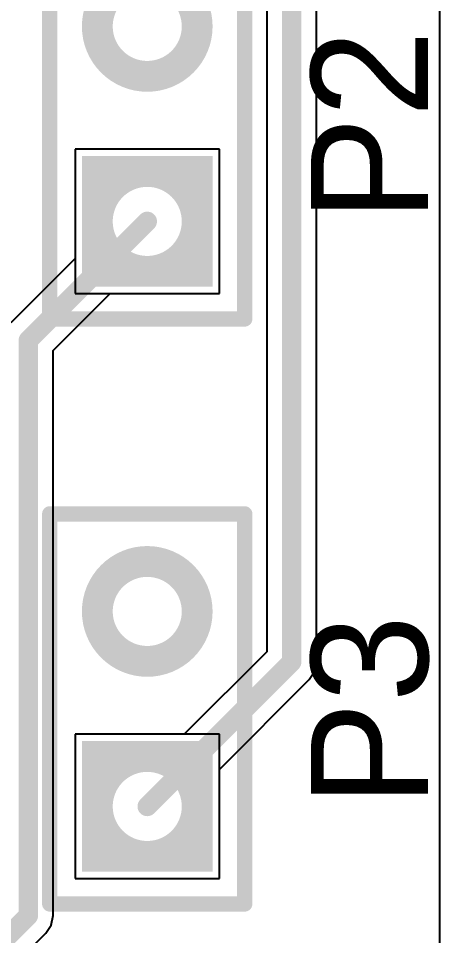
# Model space of a CAD drawing. Header units: millimetres. Extents: x 0.91 to 3, y 1 to 3.
# Drawn here: x 2.7839 to 3, y 1.9337 to 2.4041 of the extents above; entities that cross this region are included whole.
import ezdxf

# ---------------------------------------------------------------- set-up
doc = ezdxf.new("R2010")
doc.units = ezdxf.units.MM
doc.header["$MEASUREMENT"] = 0
for name, color, linetype in [('BottomLayer', 5, 'Continuous'), ('BottomSolder', 6, 'Continuous'), ('MultiLayer', 9, 'Continuous'), ('TopLayer', 1, 'Continuous'), ('TopOverlay', 2, 'Continuous'), ('TopSolder', 216, 'Continuous')]:
    doc.layers.add(name, color=color, linetype=linetype)

# ---------------------------------------------------------------- blocks, each defined once
blk = doc.blocks.new('HDR1X2_162')
at = {"layer": 'BottomLayer', "const_width": 0.01181}
for points in [[(-0.02362, 0.02953), (-0.02362, -0.02953)], [(0.02362, 0.02953), (0.02362, -0.02953)], [(-0.02953, 0.02362), (0.02953, 0.02362)], [(-0.02953, -0.02362), (0.02953, -0.02362)]]:
    blk.add_lwpolyline(points, dxfattribs=at)
for points in [[(-0.02362, 0, 1), (0.02362, 0, 1)], [(0.07638, 0, 1), (0.12362, 0, 1)]]:
    blk.add_lwpolyline(points, format="xyb", close=True, dxfattribs=at)
at = {"layer": 'BottomSolder', "const_width": 0.01581}
for points in [[(-0.02562, 0.03353), (-0.02562, -0.03353)], [(0.02562, 0.03353), (0.02562, -0.03353)], [(-0.03353, 0.02562), (0.03353, 0.02562)], [(-0.03353, -0.02562), (0.03353, -0.02562)]]:
    blk.add_lwpolyline(points, dxfattribs=at)
for points in [[(-0.02562, 0, 1), (0.02562, 0, 1)], [(0.07438, 0, 1), (0.12562, 0, 1)]]:
    blk.add_lwpolyline(points, format="xyb", close=True, dxfattribs=at)
at = {"layer": 'MultiLayer', "const_width": 0.01181}
for points in [[(-0.02362, 0.02953), (-0.02362, -0.02953)], [(0.02362, 0.02953), (0.02362, -0.02953)], [(-0.02953, 0.02362), (0.02953, 0.02362)], [(-0.02953, -0.02362), (0.02953, -0.02362)]]:
    blk.add_lwpolyline(points, dxfattribs=at)
for points in [[(-0.02362, 0, 1), (0.02362, 0, 1)], [(0.07638, 0, 1), (0.12362, 0, 1)]]:
    blk.add_lwpolyline(points, format="xyb", close=True, dxfattribs=at)
at = {"layer": 'TopLayer', "const_width": 0.01181}
for points in [[(-0.02362, 0.02953), (-0.02362, -0.02953)], [(0.02362, 0.02953), (0.02362, -0.02953)], [(-0.02953, 0.02362), (0.02953, 0.02362)], [(-0.02953, -0.02362), (0.02953, -0.02362)]]:
    blk.add_lwpolyline(points, dxfattribs=at)
for points in [[(-0.02362, 0, 1), (0.02362, 0, 1)], [(0.07638, 0, 1), (0.12362, 0, 1)]]:
    blk.add_lwpolyline(points, format="xyb", close=True, dxfattribs=at)
at = {"layer": 'TopOverlay', "const_width": 0.00787}
for points in [[(-0.05, 0.05), (-0.05, -0.05)], [(-0.05, 0.05), (0.15, 0.05)], [(0.15, 0.05), (0.15, -0.05)], [(-0.05, -0.05), (0.15, -0.05)]]:
    blk.add_lwpolyline(points, dxfattribs=at)
at = {"layer": 'TopOverlay', "const_width": 0.00394}
for points in [[(-0.05197, 0.05, 1), (-0.04803, 0.05, 1)], [(-0.05197, 0.05, 1), (-0.04803, 0.05, 1)], [(0.14803, 0.05, 1), (0.15197, 0.05, 1)], [(0.14803, 0.05, 1), (0.15197, 0.05, 1)], [(-0.05197, -0.05, 1), (-0.04803, -0.05, 1)], [(-0.05197, -0.05, 1), (-0.04803, -0.05, 1)], [(0.14803, -0.05, 1), (0.15197, -0.05, 1)], [(0.14803, -0.05, 1), (0.15197, -0.05, 1)]]:
    blk.add_lwpolyline(points, format="xyb", close=True, dxfattribs=at)
at = {"layer": 'TopSolder', "const_width": 0.01581}
for points in [[(-0.02562, 0.03353), (-0.02562, -0.03353)], [(0.02562, 0.03353), (0.02562, -0.03353)], [(-0.03353, 0.02562), (0.03353, 0.02562)], [(-0.03353, -0.02562), (0.03353, -0.02562)]]:
    blk.add_lwpolyline(points, dxfattribs=at)
for points in [[(-0.02562, 0, 1), (0.02562, 0, 1)], [(0.07438, 0, 1), (0.12562, 0, 1)]]:
    blk.add_lwpolyline(points, format="xyb", close=True, dxfattribs=at)
blk = doc.blocks.new('HDR1X2_163')
at = {"layer": 'BottomLayer', "const_width": 0.01181}
for points in [[(-0.02362, 0.02953), (-0.02362, -0.02953)], [(0.02362, 0.02953), (0.02362, -0.02953)], [(-0.02953, 0.02362), (0.02953, 0.02362)], [(-0.02953, -0.02362), (0.02953, -0.02362)]]:
    blk.add_lwpolyline(points, dxfattribs=at)
for points in [[(-0.02362, 0, 1), (0.02362, 0, 1)], [(0.07638, 0, 1), (0.12362, 0, 1)]]:
    blk.add_lwpolyline(points, format="xyb", close=True, dxfattribs=at)
at = {"layer": 'BottomSolder', "const_width": 0.01581}
for points in [[(-0.02562, 0.03353), (-0.02562, -0.03353)], [(0.02562, 0.03353), (0.02562, -0.03353)], [(-0.03353, 0.02562), (0.03353, 0.02562)], [(-0.03353, -0.02562), (0.03353, -0.02562)]]:
    blk.add_lwpolyline(points, dxfattribs=at)
for points in [[(-0.02562, 0, 1), (0.02562, 0, 1)], [(0.07438, 0, 1), (0.12562, 0, 1)]]:
    blk.add_lwpolyline(points, format="xyb", close=True, dxfattribs=at)
at = {"layer": 'MultiLayer', "const_width": 0.01181}
for points in [[(-0.02362, 0.02953), (-0.02362, -0.02953)], [(0.02362, 0.02953), (0.02362, -0.02953)], [(-0.02953, 0.02362), (0.02953, 0.02362)], [(-0.02953, -0.02362), (0.02953, -0.02362)]]:
    blk.add_lwpolyline(points, dxfattribs=at)
for points in [[(-0.02362, 0, 1), (0.02362, 0, 1)], [(0.07638, 0, 1), (0.12362, 0, 1)]]:
    blk.add_lwpolyline(points, format="xyb", close=True, dxfattribs=at)
at = {"layer": 'TopLayer', "const_width": 0.01181}
for points in [[(-0.02362, 0.02953), (-0.02362, -0.02953)], [(0.02362, 0.02953), (0.02362, -0.02953)], [(-0.02953, 0.02362), (0.02953, 0.02362)], [(-0.02953, -0.02362), (0.02953, -0.02362)]]:
    blk.add_lwpolyline(points, dxfattribs=at)
for points in [[(-0.02362, 0, 1), (0.02362, 0, 1)], [(0.07638, 0, 1), (0.12362, 0, 1)]]:
    blk.add_lwpolyline(points, format="xyb", close=True, dxfattribs=at)
at = {"layer": 'TopOverlay', "const_width": 0.00787}
for points in [[(-0.05, 0.05), (-0.05, -0.05)], [(-0.05, 0.05), (0.15, 0.05)], [(0.15, 0.05), (0.15, -0.05)], [(-0.05, -0.05), (0.15, -0.05)]]:
    blk.add_lwpolyline(points, dxfattribs=at)
at = {"layer": 'TopOverlay', "const_width": 0.00394}
for points in [[(-0.05197, 0.05, 1), (-0.04803, 0.05, 1)], [(-0.05197, 0.05, 1), (-0.04803, 0.05, 1)], [(0.14803, 0.05, 1), (0.15197, 0.05, 1)], [(0.14803, 0.05, 1), (0.15197, 0.05, 1)], [(-0.05197, -0.05, 1), (-0.04803, -0.05, 1)], [(-0.05197, -0.05, 1), (-0.04803, -0.05, 1)], [(0.14803, -0.05, 1), (0.15197, -0.05, 1)], [(0.14803, -0.05, 1), (0.15197, -0.05, 1)]]:
    blk.add_lwpolyline(points, format="xyb", close=True, dxfattribs=at)
at = {"layer": 'TopSolder', "const_width": 0.01581}
for points in [[(-0.02562, 0.03353), (-0.02562, -0.03353)], [(0.02562, 0.03353), (0.02562, -0.03353)], [(-0.03353, 0.02562), (0.03353, 0.02562)], [(-0.03353, -0.02562), (0.03353, -0.02562)]]:
    blk.add_lwpolyline(points, dxfattribs=at)
for points in [[(-0.02562, 0, 1), (0.02562, 0, 1)], [(0.07438, 0, 1), (0.12562, 0, 1)]]:
    blk.add_lwpolyline(points, format="xyb", close=True, dxfattribs=at)

msp = doc.modelspace()

# ---------------------------------------------------------------- linework, layer by layer
at = {"layer": 'BottomLayer'}
for p, q in [((3, 3), (3, 1)), ((2.88703, 2.33703), (2.81297, 2.33703)), ((2.81297, 2.33703), (2.81297, 2.26297)), ((2.88703, 2.26297), (2.88703, 2.33703)), ((2.81297, 2.26297), (2.88703, 2.26297)), ((2.88703, 2.03703), (2.81297, 2.03703)), ((2.81297, 2.03703), (2.81297, 1.96297)), ((2.88703, 1.96297), (2.88703, 2.03703)), ((2.81297, 1.96297), (2.88703, 1.96297))]:
    msp.add_line(p, q, dxfattribs=at)
at = {"layer": 'TopLayer'}
for p, q in [((3, 3), (3, 1)), ((2.91132, 2.52627), (2.91132, 2.07935)), ((2.93681, 2.07407), (2.93681, 2.52627)), ((2.88703, 2.33703), (2.81297, 2.33703)), ((2.81297, 2.33703), (2.81297, 2.281)), ((2.88703, 2.26297), (2.88703, 2.33703)), ((2.81297, 2.281), (2.77999, 2.24801)), ((2.80174, 2.23372), (2.831, 2.26297)), ((2.831, 2.26297), (2.88703, 2.26297)), ((2.80174, 1.944), (2.80174, 2.23372)), ((2.91132, 2.07935), (2.869, 2.03703)), ((2.93584, 2.06919), (2.93681, 2.07407)), ((2.88703, 2.019), (2.93308, 2.06505)), ((2.93308, 2.06505), (2.93584, 2.06919)), ((2.869, 2.03703), (2.81297, 2.03703)), ((2.81297, 2.03703), (2.81297, 1.96297)), ((2.88703, 1.96297), (2.88703, 2.019)), ((2.81297, 1.96297), (2.88703, 1.96297)), ((2.80077, 1.93912), (2.80174, 1.944)), ((2.79801, 1.93499), (2.80077, 1.93912)), ((2.76211, 1.89909), (2.79801, 1.93499))]:
    msp.add_line(p, q, dxfattribs=at)
at = {"layer": 'TopLayer', "const_width": 0.01}
for points in [[(2.92407, 2.07407), (2.92407, 2.55893)], [(2.789, 2.239), (2.85, 2.3)], [(2.789, 1.944), (2.789, 2.239)], [(2.85, 2), (2.92407, 2.07407)], [(2.73, 1.885), (2.789, 1.944)]]:
    msp.add_lwpolyline(points, dxfattribs=at)
at = {"layer": 'TopLayer', "const_width": 0.005}
for points in [[(2.8475, 2.3, 1), (2.8525, 2.3, 1)], [(2.7865, 2.239, 1), (2.7915, 2.239, 1)], [(2.7865, 2.239, 1), (2.7915, 2.239, 1)], [(2.92157, 2.07407, 1), (2.92657, 2.07407, 1)], [(2.92157, 2.07407, 1), (2.92657, 2.07407, 1)], [(2.8475, 2, 1), (2.8525, 2, 1)], [(2.7865, 1.944, 1), (2.7915, 1.944, 1)], [(2.7865, 1.944, 1), (2.7915, 1.944, 1)]]:
    msp.add_lwpolyline(points, format="xyb", close=True, dxfattribs=at)

# ---------------------------------------------------------------- block references
at = {"rotation": 90}
for name, p in [('HDR1X2_162', (2.85, 2.3)), ('HDR1X2_163', (2.85, 2))]:
    msp.add_blockref(name, p, dxfattribs=at)

# ---------------------------------------------------------------- texts
at = {"layer": 'TopOverlay'}
for s, p in [('P2', (2.994, 2.3)), ('P3', (2.994, 2))]:
    msp.add_text(s, height=0.06, rotation=90, dxfattribs=at).set_placement(p)

doc.saveas('drawing.dxf')
